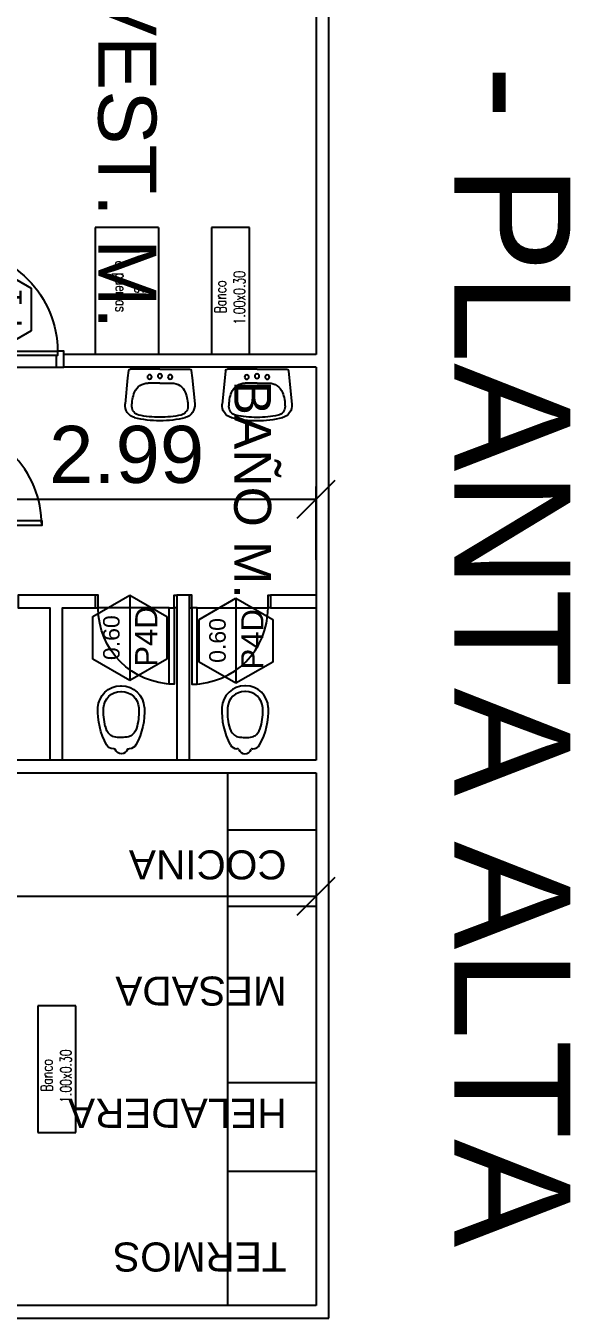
# Model space of a CAD drawing. Header units: metres. Extents: x 0 to 8715937, y -236336 to 216.
# Drawn here: x 223.83 to 228.14, y 92.13 to 102.32 of the extents above; entities that cross this region are included whole.
import ezdxf
from ezdxf.enums import TextEntityAlignment as Align

# ---------------------------------------------------------------- set-up
doc = ezdxf.new("R2010")
doc.units = ezdxf.units.M
doc.header["$MEASUREMENT"] = 0
doc.header["$PDMODE"] = 3
for name, color, linetype in [('0-BLOCK-ARQUITECTURA', 7, 'Continuous'), ('1', 7, 'Continuous'), ('AUX', 251, 'Continuous'), ('CARPINTERIA', 3, 'Continuous'), ('CARPINTERIA II', 7, 'Continuous'), ('CARPINTERIA III', 252, 'Continuous'), ('COTAS INTERIORES', 2, 'Continuous'), ('DURLOCK', 3, 'Continuous'), ('MUEBLES', 45, 'Continuous'), ('MURO', 4, 'Continuous'), ('SANIT', 57, 'Continuous'), ('TEXTO', 7, 'Continuous'), ('TXT CARP', 3, 'Continuous')]:
    doc.layers.add(name, color=color, linetype=linetype)
doc.styles.add('AR', font='arial.ttf')
doc.styles.add('ARIAL', font='arial.ttf')
doc.styles.add('txt7', font='romans.shx', dxfattribs={"width": 0.7})
doc.dimstyles.new('DIARCO-01', dxfattribs={"dimtxt": 0.45, "dimasz": 0.3, "dimexe": 0.1, "dimexo": 0.18, "dimgap": 0.12, "dimtad": 1, "dimzin": 0, "dimdsep": 46, "dimtxsty": 'AR', "dimblk": 'OBLIQUE', "dimcen": 0.09, "dimclrd": 52, "dimclre": 251, "dimclrt": 256, "dimadec": 0, "dimazin": 0, "dimtfac": 1, "dimtofl": 0, "dimtmove": 1, "dimatfit": 3, "dimldrblk": 'OBLIQUE', "dimfxl": 0.18, "dimtolj": 1, "dimtzin": 0, "dimarcsym": 1})

# ---------------------------------------------------------------- blocks, each defined once
blk = doc.blocks.new('_Oblique')
at = {"layer": '1', "color": 0, "lineweight": -2}
blk.add_line((-0.5, -0.5), (0.5, 0.5), dxfattribs=at)
blk = doc.blocks.new('*D230')
at = {"layer": 'COTAS INTERIORES', "color": 251, "lineweight": -2, "ltscale": 0.1, "transparency": 16777216}
for p, q in [((127.655, 96.249), (127.655, 95.356)), ((138.405, 96.249), (138.405, 95.356))]:
    blk.add_line(p, q, dxfattribs=at)
at = {"layer": 'COTAS INTERIORES', "color": 52, "lineweight": -2, "ltscale": 0.1, "transparency": 16777216}
blk.add_line((127.655, 95.456), (138.405, 95.456), dxfattribs=at)
at = {"layer": 'Defpoints', "color": 0, "ltscale": 0.1, "transparency": 16777216}
for p in [(127.655, 96.429), (138.405, 96.429), (138.405, 95.456)]:
    blk.add_point(p, dxfattribs=at)
at = {"layer": 'COTAS INTERIORES', "color": 52, "lineweight": -2, "ltscale": 0.1, "transparency": 16777216, "xscale": 0.3, "yscale": 0.3, "zscale": 0.3, "rotation": 180}
blk.add_blockref('_Oblique', (127.655, 95.456), dxfattribs=at)
at = {"layer": 'COTAS INTERIORES', "color": 52, "lineweight": -2, "ltscale": 0.1, "transparency": 16777216, "xscale": 0.3, "yscale": 0.3, "zscale": 0.3}
blk.add_blockref('_Oblique', (138.405, 95.456), dxfattribs=at)
at = {"layer": 'COTAS INTERIORES', "ltscale": 0.1, "transparency": 16777216, "insert": (133.03, 95.806), "char_height": 0.45, "attachment_point": 5, "style": 'AR'}
blk.add_mtext('\\A1;10.75', dxfattribs=at)
blk = doc.blocks.new('Puerta Interior_88', base_point=(4856027, 87357))
at = {"layer": 'CARPINTERIA', "linetype": 'Continuous', "ltscale": 0.001}
for points in [[(4855637, 87232), (4855577, 87232), (4855577, 87357), (4855627, 87357), (4855627, 87322), (4855637, 87322), (4855637, 87232)], [(4856417, 87322), (4856427, 87322), (4856427, 87357), (4856477, 87357), (4856477, 87232), (4856417, 87232), (4856417, 87322), (4856427, 87322)]]:
    blk.add_lwpolyline(points, dxfattribs=at)
at = {"layer": 'CARPINTERIA II', "color": 7, "linetype": 'Continuous'}
blk.add_lwpolyline([(4856387, 88157), (4856427, 88157), (4856427, 87357), (4856387, 87357)], close=True, dxfattribs=at)
at = {"layer": 'CARPINTERIA III', "linetype": 'Continuous'}
blk.add_lwpolyline([(4856427, 88157, 0.414214), (4855627, 87357)], format="xyb", dxfattribs=at)
for points in [[(4856427, 87357), (4855627, 87357)], [(4855627, 87322), (4856427, 87322)], [(4856427, 87232), (4855627, 87232)]]:
    blk.add_lwpolyline(points, dxfattribs=at)
blk = doc.blocks.new('PLAV')
at = {"layer": 'SANIT'}
for p, q in [((-0.255, 0.069), (-0.275, 0.275)), ((0.255, 0.069), (0.275, 0.275)), ((0, 0.11), (-0.093, 0.11)), ((0, 0.11), (0.093, 0.11)), ((-0.248, 0.012), (-0.255, 0.069)), ((0, 0), (-0.234, 0)), ((0, 0), (0.234, 0)), ((0.248, 0.012), (0.255, 0.069))]:
    blk.add_line(p, q, dxfattribs=at)
for centre in [(-0.081, 0.062), (0, 0.055), (0.081, 0.062)]:
    blk.add_circle(centre, 0.0173, dxfattribs=at)
for centre, radius, start, end in [((-0.174, 0.285), 0.101, 104.7178, 185.5566), ((-0.152, 0.295), 0.069, 102.6112, 179.6014), ((-0.01, -0.34), 0.748, 89.2648, 104.7178), ((-0.01, -0.34), 0.72, 89.2648, 102.6112), ((0.01, -0.34), 0.748, 75.2822, 90.7352), ((0.01, -0.34), 0.72, 77.3888, 90.7352), ((0.152, 0.295), 0.069, 0.3986, 77.3888), ((0.174, 0.285), 0.101, 354.4434, 75.2822), ((0.081, 0.293), 0.302, 179.6014, 201.3574), ((-0.081, 0.293), 0.302, 338.6426, 0.3986), ((-0.093, 0.225), 0.115, 201.3574, 270), ((0.093, 0.225), 0.115, 270, 338.6426), ((-0.234, 0.014), 0.0138, 186.5752, 270), ((0.234, 0.014), 0.0138, 270, 353.4248)]:
    blk.add_arc(centre, radius, start, end, dxfattribs=at)
blk = doc.blocks.new('P60')
at = {"layer": 'AUX'}
blk.add_line((0.1, 0.06), (0.1, 0.62), dxfattribs=at)
blk.add_arc((0.1, 0.02), 0.6, 360, 90, dxfattribs=at)
at = {"layer": 'CARPINTERIA', "color": 6}
for points in [[(0.1, 0.64), (0.1, 0.62), (0, 0.62), (0, 0.64)], [(0.1, 0), (0.1, 0.02), (0, 0.02), (0, 0)]]:
    blk.add_lwpolyline(points, dxfattribs=at)
at = {"layer": 'CARPINTERIA', "color": 7}
blk.add_lwpolyline([(0.1, 0.06), (0.1, 0.02), (0.7, 0.02), (0.7, 0.06)], close=True, dxfattribs=at)
blk = doc.blocks.new('INH')
at = {"layer": 'SANIT'}
for p, q in [((-0.057, 0.04), (-0.063, 0.04)), ((0.057, 0.04), (0.063, 0.04))]:
    blk.add_line(p, q, dxfattribs=at)
for centre, radius, start, end in [((-0.003, 0.356), 0.18, 90, 177.1513), ((0, 0.507), 0.0295, 84.0193, 95.9807), ((0.003, 0.356), 0.18, 2.8487, 90), ((-0.003, 0.356), 0.136, 90, 177.1513), ((0, 0.462), 0.0307, 84.2525, 95.7475), ((0.003, 0.356), 0.136, 2.8487, 90), ((0.371, 0.338), 0.555, 177.1513, 208.7305), ((0.371, 0.338), 0.511, 177.1513, 193.6799), ((-0.371, 0.338), 0.555, 331.2695, 2.8487), ((-0.371, 0.338), 0.511, 346.3201, 2.8487), ((-0.009, 0.239), 0.118, 190.4885, 227.1408), ((0.009, 0.239), 0.118, 312.8592, 349.5115), ((-0.037, 0.211), 0.0792, 228.29, 255.2679), ((-0.006, 0.378), 0.249, 258.1924, 271.3023), ((0.006, 0.378), 0.249, 268.6977, 281.8076), ((0.037, 0.211), 0.0792, 284.7321, 311.71), ((-0.063, 0.1), 0.06, 208.7305, 270), ((-0.057, 0.032), 0.008, 20.819, 90), ((0.001, 0.054), 0.0541, 200.819, 269.2248), ((-0.001, 0.054), 0.0541, 270.7752, 339.181), ((0.057, 0.032), 0.008, 90, 159.181), ((0.063, 0.1), 0.06, 270, 331.2695)]:
    blk.add_arc(centre, radius, start, end, dxfattribs=at)
blk = doc.blocks.new('*D236')
at = {"layer": 'COTAS INTERIORES', "color": 251, "lineweight": -2, "ltscale": 0.1, "transparency": 16777216}
for p, q in [((135.415, 98.109), (135.415, 98.687)), ((138.405, 98.109), (138.405, 98.687))]:
    blk.add_line(p, q, dxfattribs=at)
at = {"layer": 'COTAS INTERIORES', "color": 52, "lineweight": -2, "ltscale": 0.1, "transparency": 16777216}
blk.add_line((135.415, 98.587), (138.405, 98.587), dxfattribs=at)
at = {"layer": 'Defpoints', "color": 0, "ltscale": 0.1, "transparency": 16777216}
for p in [(138.405, 98.587), (135.415, 97.929), (138.405, 97.929)]:
    blk.add_point(p, dxfattribs=at)
at = {"layer": 'COTAS INTERIORES', "color": 52, "lineweight": -2, "ltscale": 0.1, "transparency": 16777216, "xscale": 0.3, "yscale": 0.3, "zscale": 0.3, "rotation": 180}
blk.add_blockref('_Oblique', (135.415, 98.587), dxfattribs=at)
at = {"layer": 'COTAS INTERIORES', "color": 52, "lineweight": -2, "ltscale": 0.1, "transparency": 16777216, "xscale": 0.3, "yscale": 0.3, "zscale": 0.3}
blk.add_blockref('_Oblique', (138.405, 98.587), dxfattribs=at)
at = {"layer": 'COTAS INTERIORES', "ltscale": 0.1, "transparency": 16777216, "insert": (136.91, 98.937), "char_height": 0.45, "attachment_point": 5, "style": 'AR'}
blk.add_mtext('\\A1;2.99', dxfattribs=at)
blk = doc.blocks.new('DESCARP')
at = {"layer": 'TXT CARP', "lineweight": -3, "ltscale": 0.5}
for p, q in [((0.168, 0.291), (0, 0)), ((0.504, 0.291), (0.168, 0.291)), ((0.672, 0), (0.504, 0.291)), ((0, 0), (0.168, -0.291)), ((0, 0), (0.672, 0)), ((0.504, -0.291), (0.672, 0)), ((0.168, -0.291), (0.504, -0.291))]:
    blk.add_line(p, q, dxfattribs=at)
blk = doc.blocks.new('CARPINTERIA')
at = {"layer": 'TXT CARP', "color": 3, "rotation": 180.0682455120744}
blk.add_blockref('DESCARP', (0.336, 0), dxfattribs=at)
at = {"layer": 'TXT CARP', "style": 'AR'}
blk.add_attdef('DESIGNACION', text='', height=0.175, rotation=0.0683, dxfattribs=at).set_placement((0.011, 0.129), align=Align.MIDDLE)
at = {"layer": 'TXT CARP', "ltscale": 0.1, "style": 'AR'}
blk.add_attdef('ANCHO', text='', height=0.13, dxfattribs=at).set_placement((0.002, -0.147), align=Align.MIDDLE)
blk = doc.blocks.new('DPM-ARQUITECTURA')
at = {"layer": 'DURLOCK', "ltscale": 0.1}
for points in [[(136.405, 96.529), (136.405, 97.729), (136.665, 97.729), (136.665, 97.829), (136.055, 97.829), (136.055, 97.729), (136.305, 97.729), (136.305, 96.529)], [(137.405, 96.529), (137.405, 97.829), (137.305, 97.829), (137.305, 96.529)], [(138.405, 97.829), (138.045, 97.829), (138.045, 97.729), (138.405, 97.729)]]:
    blk.add_lwpolyline(points, dxfattribs=at)
at = {"layer": 'MUEBLES'}
for p, q in [((137.705, 95.979), (138.405, 95.979)), ((137.705, 95.379), (138.405, 95.379)), ((137.705, 93.987), (138.405, 93.987)), ((137.705, 93.287), (138.405, 93.287))]:
    blk.add_line(p, q, dxfattribs=at)
blk.add_lwpolyline([(137.705, 96.429), (137.705, 92.229)], dxfattribs=at)
at = {"layer": 'MURO', "ltscale": 0.1}
for p, q in [((138.505, 92.129), (138.505, 107.129)), ((138.405, 103.529), (138.405, 99.729)), ((138.405, 99.729), (136.415, 99.729)), ((136.415, 99.629), (136.415, 99.729)), ((138.405, 99.629), (136.415, 99.629)), ((138.405, 99.629), (138.405, 96.529)), ((138.405, 96.529), (135.415, 96.529)), ((135.115, 96.429), (138.405, 96.429)), ((138.405, 96.429), (138.405, 92.229)), ((138.405, 92.229), (127.655, 92.229)), ((127.555, 92.129), (138.505, 92.129))]:
    blk.add_line(p, q, dxfattribs=at)
at = {"layer": 'AUX', "xscale": -1, "rotation": 90}
blk.add_blockref('P60', (137.305, 97.829), dxfattribs=at)
at = {"layer": 'AUX', "rotation": 270}
blk.add_blockref('P60', (137.405, 97.829), dxfattribs=at)
at = {"layer": 'CARPINTERIA', "xscale": -0.001000000163912773, "yscale": 0.001000000163912773, "zscale": 0.001000000163912773}
blk.add_blockref('Puerta Interior_88', (135.965, 99.754), dxfattribs=at)
at = {"layer": 'CARPINTERIA', "ltscale": 0.1}
ref = blk.add_blockref('CARPINTERIA', (135.866, 100.082), dxfattribs=dict(at, xscale=-0.9999999999999994, rotation=270.0682455120742))
ref.add_attrib('DESIGNACION', 'P1', dxfattribs={"layer": 'TXT CARP', "height": 0.175, "rotation": 89.9999, "style": 'AR'}).set_placement((135.995, 100.093), align=Align.MIDDLE)
ref.add_attrib('ANCHO', '0.90', dxfattribs={"layer": 'TXT CARP', "ltscale": 0.1, "height": 0.13, "rotation": 90.0682, "style": 'AR'}).set_placement((135.719, 100.084), align=Align.MIDDLE)
at = {"layer": 'CARPINTERIA', "xscale": 0.001000000163913207, "yscale": 0.001000000163913207, "zscale": 0.001000000163913207, "rotation": 270}
blk.add_blockref('Puerta Interior_88', (135.44, 98.779), dxfattribs=at)
at = {"layer": 'CARPINTERIA', "ltscale": 0.1}
ref = blk.add_blockref('CARPINTERIA', (136.935, 97.493), dxfattribs=dict(at, xscale=-0.9999999999999994, rotation=270.0682455120742))
ref.add_attrib('DESIGNACION', 'P4D', dxfattribs={"layer": 'TXT CARP', "height": 0.175, "rotation": 89.9999, "style": 'AR'}).set_placement((137.064, 97.504), align=Align.MIDDLE)
ref.add_attrib('ANCHO', '0.60', dxfattribs={"layer": 'TXT CARP', "ltscale": 0.1, "height": 0.13, "rotation": 90.0682, "style": 'AR'}).set_placement((136.789, 97.495), align=Align.MIDDLE)
ref = blk.add_blockref('CARPINTERIA', (137.772, 97.471), dxfattribs=dict(at, xscale=-0.9999999999999994, rotation=270.0682455120742))
ref.add_attrib('DESIGNACION', 'P4D', dxfattribs={"layer": 'TXT CARP', "height": 0.175, "rotation": 89.9999, "style": 'AR'}).set_placement((137.901, 97.482), align=Align.MIDDLE)
ref.add_attrib('ANCHO', '0.60', dxfattribs={"layer": 'TXT CARP', "ltscale": 0.1, "height": 0.13, "rotation": 90.0682, "style": 'AR'}).set_placement((137.626, 97.473), align=Align.MIDDLE)
at = {"layer": 'SANIT', "xscale": -1}
for name, p, rotation in [('PLAV', (137.172, 99.613), 180), ('PLAV', (137.938, 99.612), 180), ('INH', (136.868, 96.579), 0.2461108421004735)]:
    blk.add_blockref(name, p, dxfattribs=dict(at, rotation=rotation))
at = {"layer": 'SANIT', "rotation": 359.7538891578996}
blk.add_blockref('INH', (137.843, 96.579), dxfattribs=at)
at = {"layer": 'TEXTO', "style": 'ARIAL'}
for s, height, rotation, p in [('ENTREPISO - PLANTA ALTA', 0.91653, 270, (139.494, 109.762)), ('VEST. M.', 0.4583, 270, (136.686, 102.665)), ('BAÑO M.', 0.2916, 270, (137.758, 99.523)), ('COCINA', 0.2291, 180, (138.172, 95.818)), ('MESADA', 0.2291, 180, (138.172, 94.823)), ('HELADERA', 0.2291, 180, (138.172, 93.859)), ('TERMOS', 0.2291, 180, (138.172, 92.726))]:
    blk.add_text(s, height=height, rotation=rotation, dxfattribs=at).set_placement(p)
at = {"layer": 'COTAS INTERIORES', "ltscale": 0.1}
dim = blk.add_linear_dim(base=(138.405, 98.587), p1=(135.415, 97.929), p2=(138.405, 97.929), angle=180, dimstyle='DIARCO-01', dxfattribs=at)
dim.commit()
dim.dimension.update_dxf_attribs({"geometry": '*D236', "text_midpoint": (136.91, 98.937)})
dim = blk.add_linear_dim(base=(138.405, 95.456), p1=(127.655, 96.429), p2=(138.405, 96.429), dimstyle='DIARCO-01', dxfattribs=at)
dim.commit()
dim.dimension.update_dxf_attribs({"geometry": '*D230', "text_midpoint": (133.03, 95.806)})

msp = doc.modelspace()

# ---------------------------------------------------------------- linework, layer by layer
at = {"layer": 'MUEBLES', "ltscale": 0.1}
for p, q in [((224.882, 100.73), (224.382, 100.73)), ((224.382, 100.73), (224.382, 99.729)), ((225.599, 100.73), (225.299, 100.73)), ((225.299, 99.73), (225.599, 99.73))]:
    msp.add_line(p, q, dxfattribs=at)
at = {"layer": 'MUEBLES'}
for p, q in [((224.882, 100.73), (224.882, 99.729)), ((225.299, 100.73), (225.299, 99.73)), ((225.599, 99.73), (225.599, 100.73)), ((224.882, 99.729), (224.382, 99.729)), ((224.23, 94.592), (223.93, 94.592)), ((223.93, 94.592), (223.93, 93.592)), ((224.23, 93.592), (224.23, 94.592)), ((223.93, 93.592), (224.23, 93.592))]:
    msp.add_line(p, q, dxfattribs=at)

# ---------------------------------------------------------------- block references
at = {"layer": '0-BLOCK-ARQUITECTURA'}
msp.add_blockref('DPM-ARQUITECTURA', (87.72, 0), dxfattribs=at)

# ---------------------------------------------------------------- texts
at = {"layer": 'TEXTO', "attachment_point": 1, "style": 'txt7'}
for s, width, heights, insert, char_height, rotation in [('\\pi0.3266;G\\P\\pi0.12497;8 puertas', 0.69735, [0.559], (224.779, 100.593), 0.0883, 270), ('\\pi0.62092;Banco\\P\\pi0.53288;1.00x0.30', 1.50746, [0], (225.325, 99.432), 0.08954, 90), ('\\pi0.62092;Banco\\P\\pi0.53288;1.00x0.30', 1.50746, [0], (223.956, 93.294), 0.08954, 90)]:
    msp.add_mtext_dynamic_manual_height_columns(s, width=width, gutter_width=150, heights=heights, dxfattribs=dict(at, insert=insert, char_height=char_height, rotation=rotation))

doc.saveas('drawing.dxf')
